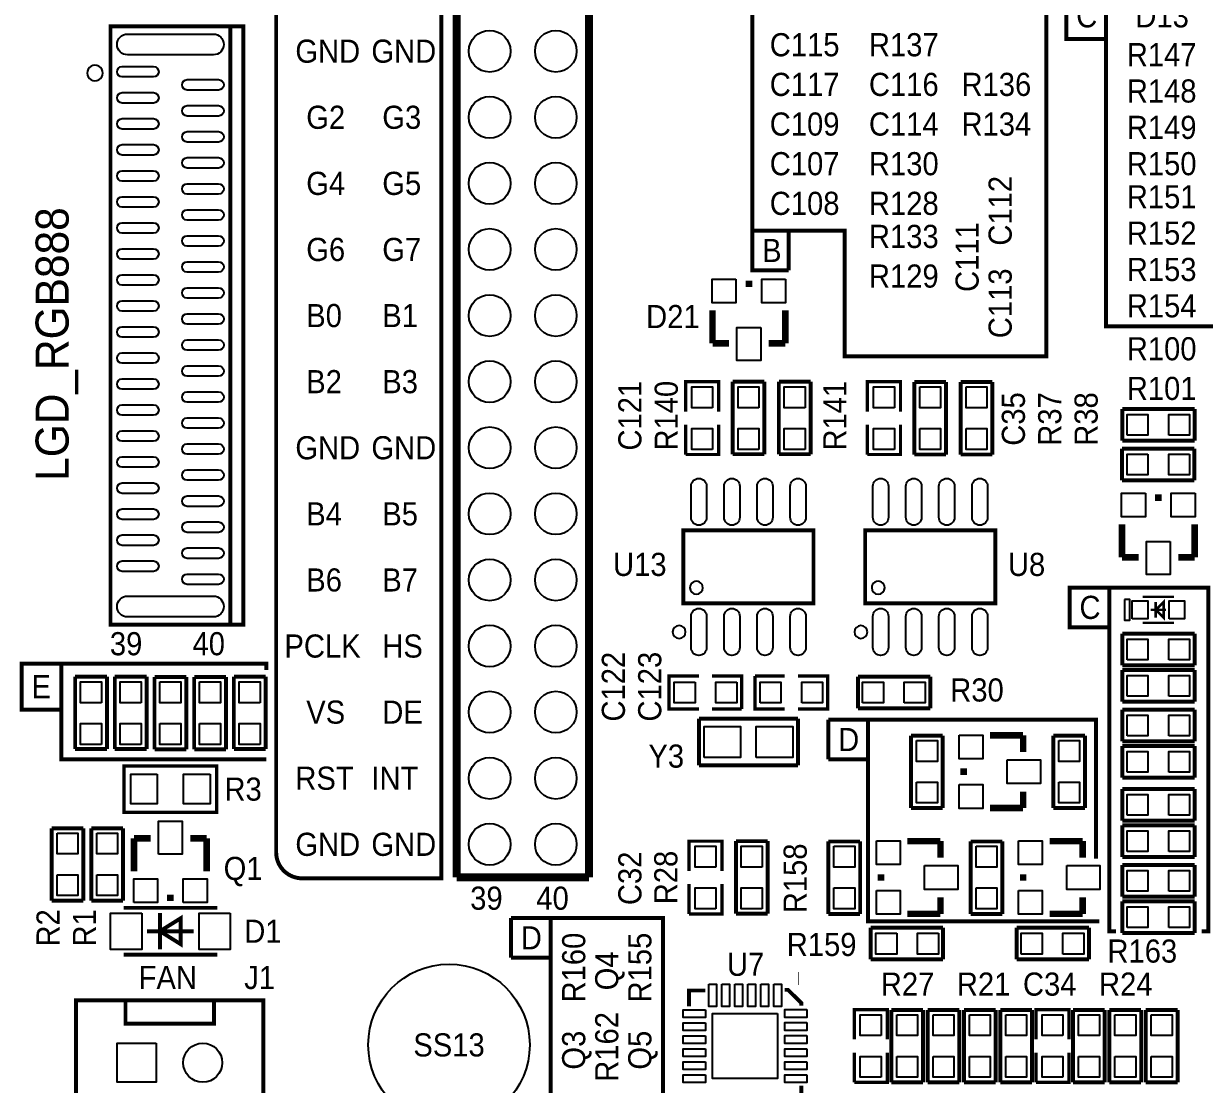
# Model space of a CAD drawing. Extents: x -6 to 181, y -5 to 126.
# Drawn here: x 111.33 to 156.69, y 17.74 to 58.5 of the extents above; entities that cross this region are included whole.
import ezdxf
from ezdxf.enums import TextEntityAlignment as Align

# ---------------------------------------------------------------- set-up
doc = ezdxf.new("R2010")
doc.units = 0
for name, color, linetype in [('BG_SILKSCREEN_TOP', 30, 'CONTINUOUS'), ('PG_SILKSCREEN_TOP', 254, 'CONTINUOUS'), ('PIN_TOP', 92, 'CONTINUOUS'), ('RD_SILKSCREEN_TOP', 52, 'CONTINUOUS')]:
    doc.layers.add(name, color=color, linetype=linetype)

msp = doc.modelspace()

# ---------------------------------------------------------------- linework, layer by layer
at = {"layer": 'BG_SILKSCREEN_TOP', "const_width": 0.1524}
msp.add_lwpolyline([(121.031, 75.492), (121.031, 26.653998, 0.414214), (122.030998, 25.654), (127.381, 25.654), (127.381, 76.491998), (122.030998, 76.491998, 0.414214), (121.031, 75.492)], format="xyb", dxfattribs=at)
for points in [[(140.716, 49.022), (140.716, 50.546), (142.875, 50.546), (142.875, 45.72), (150.622, 45.72), (150.622, 60.071), (139.319, 60.071), (139.319, 50.546)], [(152.908, 59.69), (152.908, 46.863), (157.099, 46.863), (157.099, 59.69), (151.384, 59.69), (151.384, 57.912), (152.908, 57.912)], [(140.716, 50.546), (139.319, 50.546), (139.319, 49.022), (140.716, 49.022)], [(153.035, 36.83), (151.511, 36.83), (151.511, 35.306), (153.035, 35.306)], [(153.289, 23.622), (153.035, 23.622), (153.035, 36.83), (156.845, 36.83), (156.845, 23.622), (156.591, 23.622)], [(112.776, 33.909), (111.252, 33.909), (111.252, 32.131), (112.776, 32.131)], [(120.65, 30.226), (112.776, 30.226), (112.776, 33.909), (120.65, 33.909), (120.65, 33.655)], [(143.764, 31.75), (142.24, 31.75)], [(142.24, 31.75), (142.24, 30.226)], [(152.654, 24.003), (143.764, 24.003), (143.764, 31.75), (152.527, 31.75), (152.527, 26.416)], [(142.24, 30.226), (143.764, 30.226)], [(130.048, 24.13), (130.048, 22.606)], [(131.572, 24.13), (130.048, 24.13)], [(131.953, 17.272), (135.89, 17.272), (135.89, 24.13), (131.572, 24.13), (131.572, 17.272), (131.953, 17.272)], [(130.048, 22.606), (131.572, 22.606)]]:
    msp.add_lwpolyline(points, dxfattribs=at)
at = {"layer": 'PG_SILKSCREEN_TOP'}
for points, const_width in [([(127.964997, 25.691998), (127.964997, 76.491998)], 0.3048), ([(133.044997, 76.491998), (133.044997, 25.691998)], 0.3048), ([(118.467911, 58.400036), (119.26791, 58.400036), (119.26791, 35.400031), (114.667919, 35.400031), (114.667919, 58.400036), (118.467911, 58.400036)], 0.150012), ([(119.26791, 58.400036), (119.767909, 58.400036), (119.767909, 35.400031), (119.26791, 35.400031)], 0.150012), ([(139.319, 48.5013), (139.065, 48.5013)], 0.254), ([(137.795, 46.2153), (137.795, 47.4853)], 0.254), ([(140.589, 46.2153), (140.589, 47.4853)], 0.254), ([(138.43, 46.2153), (137.795, 46.2153)], 0.254), ([(139.954, 46.2153), (140.589, 46.2153)], 0.254), ([(136.761322, 43.593309), (136.761322, 44.736309), (138.031322, 44.736309), (138.031322, 43.593309)], 0.127), ([(138.564722, 41.955009), (138.564722, 44.736309)], 0.1524), ([(138.564722, 44.736309), (139.783922, 44.736309)], 0.1524), ([(139.783922, 44.736309), (139.783922, 41.955009)], 0.1524), ([(140.342722, 41.955009), (140.342722, 44.736309)], 0.1524), ([(140.342722, 44.736309), (141.561922, 44.736309)], 0.1524), ([(141.561922, 44.736309), (141.561922, 41.955009)], 0.1524), ([(143.746322, 43.593309), (143.746322, 44.736309), (145.016322, 44.736309), (145.016322, 43.593309)], 0.127), ([(145.549722, 41.942309), (145.549722, 44.723609)], 0.1524), ([(145.549722, 44.723609), (146.768922, 44.723609)], 0.1524), ([(146.768922, 44.723609), (146.768922, 41.942309)], 0.1524), ([(147.327722, 41.942309), (147.327722, 44.723609)], 0.1524), ([(147.327722, 44.723609), (148.546922, 44.723609)], 0.1524), ([(148.546922, 44.723609), (148.546922, 41.942309)], 0.1524), ([(153.538022, 43.694909), (156.319322, 43.694909)], 0.1524), ([(153.538022, 42.475709), (153.538022, 43.694909)], 0.1524), ([(156.319322, 43.694909), (156.319322, 42.475709)], 0.1524), ([(138.031322, 43.085309), (138.031322, 41.942309), (136.761322, 41.942309)], 0.127), ([(136.761322, 41.942309), (136.761322, 43.085309)], 0.127), ([(145.016322, 43.085309), (145.016322, 41.942309), (143.746322, 41.942309)], 0.127), ([(143.746322, 41.942309), (143.746322, 43.085309)], 0.127), ([(153.525322, 40.951709), (153.525322, 42.170909)], 0.1524), ([(153.525322, 42.170909), (156.306622, 42.170909)], 0.1524), ([(156.319322, 42.475709), (153.538022, 42.475709)], 0.1524), ([(156.306622, 42.170909), (156.306622, 40.951709)], 0.1524), ([(139.783922, 41.955009), (138.564722, 41.955009)], 0.1524), ([(141.561922, 41.955009), (140.342722, 41.955009)], 0.1524), ([(146.768922, 41.942309), (145.549722, 41.942309)], 0.1524), ([(148.546922, 41.942309), (147.327722, 41.942309)], 0.1524), ([(156.306622, 40.951709), (153.525322, 40.951709)], 0.1524), ([(155.049322, 40.278609), (154.795322, 40.278609)], 0.254), ([(136.674327, 39.024306), (141.674317, 39.024306), (141.674317, 36.224312), (136.674327, 36.224312), (136.674327, 39.024306)], 0.150012), ([(143.659327, 39.024306), (148.659317, 39.024306), (148.659317, 36.224312), (143.659327, 36.224312), (143.659327, 39.024306)], 0.150012), ([(153.525322, 37.992609), (153.525322, 39.262609)], 0.254), ([(156.319322, 37.992609), (156.319322, 39.262609)], 0.254), ([(154.160322, 37.992609), (153.525322, 37.992609)], 0.254), ([(155.684322, 37.992609), (156.319322, 37.992609)], 0.254), ([(154.322323, 36.473308), (155.52232, 36.473308)], 0.1), ([(155.122321, 36.273308), (154.822322, 35.973309), (155.122321, 35.673309), (155.122321, 36.273308)], 0.1), ([(154.822322, 36.273308), (154.822322, 35.673309)], 0.1), ([(154.622322, 35.973309), (155.222321, 35.973309)], 0.1), ([(154.322323, 35.47331), (155.52232, 35.47331)], 0.1), ([(153.538022, 35.058909), (156.319322, 35.058909)], 0.1524), ([(153.538022, 33.839709), (153.538022, 35.058909)], 0.1524), ([(156.319322, 35.058909), (156.319322, 33.839709)], 0.1524), ([(156.319322, 33.839709), (153.538022, 33.839709)], 0.1524), ([(153.538022, 33.661909), (156.319322, 33.661909)], 0.1524), ([(153.538022, 32.442709), (153.538022, 33.661909)], 0.1524), ([(156.319322, 33.661909), (156.319322, 32.442709)], 0.1524), ([(113.3094, 30.6197), (113.3094, 33.401)], 0.1524), ([(113.3094, 33.401), (114.5286, 33.401)], 0.1524), ([(114.5286, 33.401), (114.5286, 30.6197)], 0.1524), ([(114.8334, 30.6197), (114.8334, 33.401)], 0.1524), ([(114.8334, 33.401), (116.0526, 33.401)], 0.1524), ([(116.0526, 33.401), (116.0526, 30.6197)], 0.1524), ([(116.3574, 30.607), (116.3574, 33.3883)], 0.1524), ([(116.3574, 33.3883), (117.5766, 33.3883)], 0.1524), ([(117.5766, 33.3883), (117.5766, 30.607)], 0.1524), ([(117.8814, 30.607), (117.8814, 33.3883)], 0.1524), ([(117.8814, 33.3883), (119.1006, 33.3883)], 0.1524), ([(119.1006, 33.3883), (119.1006, 30.607)], 0.1524), ([(119.4054, 30.6197), (119.4054, 33.401)], 0.1524), ([(119.4054, 33.401), (120.6246, 33.401)], 0.1524), ([(120.6246, 33.401), (120.6246, 30.6197)], 0.1524), ([(137.269322, 32.163309), (136.126322, 32.163309), (136.126322, 33.433309), (137.269322, 33.433309)], 0.127), ([(137.777322, 33.433309), (138.920322, 33.433309), (138.920322, 32.163309)], 0.127), ([(140.571322, 32.163309), (139.428322, 32.163309), (139.428322, 33.433309)], 0.127), ([(139.428322, 33.433309), (140.571322, 33.433309)], 0.127), ([(141.079322, 33.433309), (142.222322, 33.433309), (142.222322, 32.163309), (141.079322, 32.163309)], 0.127), ([(143.378022, 33.407909), (146.159322, 33.407909)], 0.1524), ([(143.378022, 32.188709), (143.378022, 33.407909)], 0.1524), ([(146.159322, 33.407909), (146.159322, 32.188709)], 0.1524), ([(138.920322, 32.163309), (137.777322, 32.163309)], 0.127), ([(146.159322, 32.188709), (143.378022, 32.188709)], 0.1524), ([(156.319322, 32.442709), (153.538022, 32.442709)], 0.1524), ([(153.538022, 32.137909), (156.319322, 32.137909)], 0.1524), ([(153.538022, 30.918709), (153.538022, 32.137909)], 0.1524), ([(156.319322, 32.137909), (156.319322, 30.918709)], 0.1524), ([(137.274402, 29.994149), (137.274402, 31.792469)], 0.14986), ([(137.274402, 31.792469), (141.074242, 31.792469)], 0.14986), ([(141.074242, 31.792469), (141.074242, 29.994149)], 0.14986), ([(145.422722, 28.353309), (145.422722, 31.134609)], 0.1524), ([(145.422722, 31.134609), (146.641922, 31.134609)], 0.1524), ([(146.641922, 31.134609), (146.641922, 28.353309)], 0.1524), ([(149.728022, 31.147309), (148.458022, 31.147309)], 0.254), ([(149.728022, 30.512309), (149.728022, 31.147309)], 0.254), ([(150.883722, 28.353309), (150.883722, 31.134609)], 0.1524), ([(150.883722, 31.134609), (152.102922, 31.134609)], 0.1524), ([(152.102922, 31.134609), (152.102922, 28.353309)], 0.1524), ([(156.319322, 30.918709), (153.538022, 30.918709)], 0.1524), ([(114.5286, 30.6197), (113.3094, 30.6197)], 0.1524), ([(116.0526, 30.6197), (114.8334, 30.6197)], 0.1524), ([(117.5766, 30.607), (116.3574, 30.607)], 0.1524), ([(119.1006, 30.607), (117.8814, 30.607)], 0.1524), ([(120.6246, 30.6197), (119.4054, 30.6197)], 0.1524), ([(153.538022, 30.740909), (156.319322, 30.740909)], 0.1524), ([(153.538022, 29.521709), (153.538022, 30.740909)], 0.1524), ([(156.319322, 30.740909), (156.319322, 29.521709)], 0.1524), ([(118.745, 28.194), (115.189, 28.194), (115.189, 29.972), (118.745, 29.972), (118.745, 28.194)], 0.127), ([(141.074242, 29.994149), (137.274402, 29.994149)], 0.14986), ([(147.442022, 29.877309), (147.442022, 29.623309)], 0.254), ([(156.319322, 29.521709), (153.538022, 29.521709)], 0.1524), ([(149.728022, 28.988309), (149.728022, 28.353309)], 0.254), ([(153.538022, 29.089909), (156.319322, 29.089909)], 0.1524), ([(153.538022, 27.870709), (153.538022, 29.089909)], 0.1524), ([(156.319322, 29.089909), (156.319322, 27.870709)], 0.1524), ([(146.641922, 28.353309), (145.422722, 28.353309)], 0.1524), ([(149.728022, 28.353309), (148.458022, 28.353309)], 0.254), ([(152.102922, 28.353309), (150.883722, 28.353309)], 0.1524), ([(156.319322, 27.870709), (153.538022, 27.870709)], 0.1524), ([(153.538022, 27.692909), (156.319322, 27.692909)], 0.1524), ([(153.538022, 26.473709), (153.538022, 27.692909)], 0.1524), ([(156.319322, 27.692909), (156.319322, 26.473709)], 0.1524), ([(112.402722, 24.797309), (112.402722, 27.578609)], 0.1524), ([(112.402722, 27.578609), (113.621922, 27.578609)], 0.1524), ([(113.621922, 27.578609), (113.621922, 24.797309)], 0.1524), ([(113.926722, 24.797309), (113.926722, 27.578609)], 0.1524), ([(113.926722, 27.578609), (115.145922, 27.578609)], 0.1524), ([(115.145922, 27.578609), (115.145922, 24.797309)], 0.1524), ([(116.205, 27.1907), (115.57, 27.1907)], 0.254), ([(115.57, 27.1907), (115.57, 25.9207)], 0.254), ([(117.729, 27.1907), (118.364, 27.1907)], 0.254), ([(118.364, 27.1907), (118.364, 25.9207)], 0.254), ([(136.888322, 25.940309), (136.888322, 27.083309), (138.158322, 27.083309), (138.158322, 25.940309)], 0.127), ([(138.691722, 24.302009), (138.691722, 27.083309)], 0.1524), ([(138.691722, 27.083309), (139.910922, 27.083309)], 0.1524), ([(139.910922, 27.083309), (139.910922, 24.302009)], 0.1524), ([(142.247722, 24.289309), (142.247722, 27.070609)], 0.1524), ([(142.247722, 27.070609), (143.466922, 27.070609)], 0.1524), ([(143.466922, 27.070609), (143.466922, 24.289309)], 0.1524), ([(146.553022, 27.083309), (145.283022, 27.083309)], 0.254), ([(146.553022, 26.448309), (146.553022, 27.083309)], 0.254), ([(147.708722, 24.289309), (147.708722, 27.070609)], 0.1524), ([(147.708722, 27.070609), (148.927922, 27.070609)], 0.1524), ([(148.927922, 27.070609), (148.927922, 24.289309)], 0.1524), ([(152.014022, 27.083309), (150.744022, 27.083309)], 0.254), ([(152.014022, 26.448309), (152.014022, 27.083309)], 0.254), ([(156.319322, 26.473709), (153.538022, 26.473709)], 0.1524), ([(144.267022, 25.813309), (144.267022, 25.559309)], 0.254), ([(149.728022, 25.813309), (149.728022, 25.559309)], 0.254), ([(153.538022, 26.168909), (156.319322, 26.168909)], 0.1524), ([(153.538022, 24.949709), (153.538022, 26.168909)], 0.1524), ([(156.319322, 26.168909), (156.319322, 24.949709)], 0.1524), ([(133.044997, 25.691998), (127.964997, 25.691998)], 0.3048), ([(138.158322, 25.432309), (138.158322, 24.289309), (136.888322, 24.289309)], 0.127), ([(136.888322, 24.289309), (136.888322, 25.432309)], 0.127), ([(116.84, 24.9047), (117.094, 24.9047)], 0.254), ([(146.553022, 24.924309), (146.553022, 24.289309)], 0.254), ([(152.014022, 24.924309), (152.014022, 24.289309)], 0.254), ([(156.319322, 24.949709), (153.538022, 24.949709)], 0.1524), ([(113.621922, 24.797309), (112.402722, 24.797309)], 0.1524), ([(115.145922, 24.797309), (113.926722, 24.797309)], 0.1524), ([(115.167004, 24.521998), (118.766996, 24.521998)], 0.150012), ([(153.538022, 24.771909), (156.319322, 24.771909)], 0.1524), ([(153.538022, 23.552709), (153.538022, 24.771909)], 0.1524), ([(156.319322, 24.771909), (156.319322, 23.552709)], 0.1524), ([(116.567102, 22.922001), (116.567102, 24.321999)], 0.150012), ([(116.567102, 23.622), (117.366898, 23.121899), (117.366898, 24.122101), (116.567102, 23.622)], 0.150012), ([(139.910922, 24.302009), (138.691722, 24.302009)], 0.1524), ([(143.466922, 24.289309), (142.247722, 24.289309)], 0.1524), ([(146.553022, 24.289309), (145.283022, 24.289309)], 0.254), ([(148.927922, 24.289309), (147.708722, 24.289309)], 0.1524), ([(152.014022, 24.289309), (150.744022, 24.289309)], 0.254), ([(117.866998, 23.622), (116.067002, 23.622)], 0.150012), ([(143.873322, 22.536709), (143.873322, 23.755909)], 0.1524), ([(143.873322, 23.755909), (146.654622, 23.755909)], 0.1524), ([(146.654622, 23.755909), (146.654622, 22.536709)], 0.1524), ([(149.474022, 23.755909), (152.255322, 23.755909)], 0.1524), ([(149.474022, 22.536709), (149.474022, 23.755909)], 0.1524), ([(152.255322, 23.755909), (152.255322, 22.536709)], 0.1524), ([(156.319322, 23.552709), (153.538022, 23.552709)], 0.1524), ([(118.766996, 22.722002), (115.167004, 22.722002)], 0.150012), ([(146.654622, 22.536709), (143.873322, 22.536709)], 0.1524), ([(152.255322, 22.536709), (149.474022, 22.536709)], 0.1524), ([(141.104722, 21.800109), (141.079322, 21.800109)], 0.500101), ([(136.888322, 20.733309), (136.888322, 21.342909), (137.523322, 21.342909)], 0.150089), ([(140.571322, 21.368309), (140.698322, 21.368309), (141.206322, 20.860309), (141.206322, 20.758709)], 0.150089), ([(113.342623, 20.968335), (113.342623, 15.068169), (120.542507, 15.068169), (120.542507, 20.968335), (113.342623, 20.968335)], 0.150114), ([(115.242543, 20.968335), (115.242543, 20.068413), (118.642587, 20.068413), (118.642587, 20.968335)], 0.150114), ([(143.238322, 19.463309), (143.238322, 20.606309), (144.508322, 20.606309), (144.508322, 19.463309)], 0.127), ([(144.660722, 17.812309), (144.660722, 20.593609)], 0.1524), ([(144.660722, 20.593609), (145.879922, 20.593609)], 0.1524), ([(145.879922, 20.593609), (145.879922, 17.812309)], 0.1524), ([(146.057722, 17.812309), (146.057722, 20.593609)], 0.1524), ([(146.057722, 20.593609), (147.276922, 20.593609)], 0.1524), ([(147.276922, 20.593609), (147.276922, 17.812309)], 0.1524), ([(147.454722, 17.812309), (147.454722, 20.593609)], 0.1524), ([(147.454722, 20.593609), (148.673922, 20.593609)], 0.1524), ([(148.673922, 20.593609), (148.673922, 17.812309)], 0.1524), ([(148.851722, 17.812309), (148.851722, 20.593609)], 0.1524), ([(148.851722, 20.593609), (150.070922, 20.593609)], 0.1524), ([(150.070922, 20.593609), (150.070922, 17.812309)], 0.1524), ([(150.223322, 19.463309), (150.223322, 20.606309), (151.493322, 20.606309), (151.493322, 19.463309)], 0.127), ([(151.645722, 17.812309), (151.645722, 20.593609)], 0.1524), ([(151.645722, 20.593609), (152.864922, 20.593609)], 0.1524), ([(152.864922, 20.593609), (152.864922, 17.812309)], 0.1524), ([(153.042722, 17.812309), (153.042722, 20.593609)], 0.1524), ([(153.042722, 20.593609), (154.261922, 20.593609)], 0.1524), ([(154.261922, 20.593609), (154.261922, 17.812309)], 0.1524), ([(154.439722, 17.812309), (154.439722, 20.593609)], 0.1524), ([(154.439722, 20.593609), (155.658922, 20.593609)], 0.1524), ([(155.658922, 20.593609), (155.658922, 17.812309)], 0.1524), ([(144.508322, 18.955309), (144.508322, 17.812309), (143.238322, 17.812309)], 0.127), ([(143.238322, 17.812309), (143.238322, 18.955309)], 0.127), ([(151.493322, 18.955309), (151.493322, 17.812309), (150.223322, 17.812309)], 0.127), ([(150.223322, 17.812309), (150.223322, 18.955309)], 0.127), ([(141.206322, 17.685309), (141.206322, 17.050309), (140.571322, 17.050309)], 0.150089), ([(145.879922, 17.812309), (144.660722, 17.812309)], 0.1524), ([(147.276922, 17.812309), (146.057722, 17.812309)], 0.1524), ([(148.673922, 17.812309), (147.454722, 17.812309)], 0.1524), ([(150.070922, 17.812309), (148.851722, 17.812309)], 0.1524), ([(152.864922, 17.812309), (151.645722, 17.812309)], 0.1524), ([(154.261922, 17.812309), (153.042722, 17.812309)], 0.1524), ([(155.658922, 17.812309), (154.439722, 17.812309)], 0.1524)]:
    msp.add_lwpolyline(points, dxfattribs=dict(at, const_width=const_width))
for points in [[(119.767909, 58.400036), (119.26791, 58.400036), (119.26791, 35.400031), (119.767909, 35.400031)], [(153.622324, 36.373308), (153.622324, 35.57331), (153.822324, 35.57331), (153.822324, 36.373308)]]:
    msp.add_lwpolyline(points, close=True, dxfattribs=at)
for points in [[(114.36792, 56.600039, 1), (113.767909, 56.600027, 1)], [(137.424312, 36.82431, 1), (136.924331, 36.824307, 1)], [(144.409312, 36.82431, 1), (143.909331, 36.824307, 1)], [(136.762312, 35.121317, 1), (136.262331, 35.121301, 1)], [(143.747312, 35.121317, 1), (143.247331, 35.121301, 1)]]:
    msp.add_lwpolyline(points, format="xyb", close=True, dxfattribs=at)
at = {"layer": 'PIN_TOP'}
for points in [[(118.617911, 57.300038), (115.317918, 57.300038, -1), (115.317918, 58.100036), (118.617911, 58.100036, -1)], [(116.317903, 56.450027), (115.117905, 56.450027, -1), (115.117905, 56.850026), (116.317903, 56.850026, -1)], [(118.817923, 55.950028), (117.617926, 55.950028, -1), (117.617926, 56.350027), (118.817923, 56.350027, -1)], [(116.317903, 55.450029), (115.117905, 55.450029, -1), (115.117905, 55.850028), (116.317903, 55.850028, -1)], [(118.817923, 54.95003), (117.617926, 54.95003, -1), (117.617926, 55.350029), (118.817923, 55.350029, -1)], [(116.317903, 54.450031), (115.117905, 54.450031, -1), (115.117905, 54.85003), (116.317903, 54.85003, -1)], [(118.817923, 53.950032), (117.617926, 53.950032, -1), (117.617926, 54.350031), (118.817923, 54.350031, -1)], [(116.317903, 53.450033), (115.117905, 53.450033, -1), (115.117905, 53.850032), (116.317903, 53.850032, -1)], [(118.817923, 52.950034), (117.617926, 52.950034, -1), (117.617926, 53.350033), (118.817923, 53.350033, -1)], [(116.317903, 52.450035), (115.117905, 52.450035, -1), (115.117905, 52.850034), (116.317903, 52.850034, -1)], [(118.817923, 51.950036), (117.617926, 51.950036, -1), (117.617926, 52.350035), (118.817923, 52.350035, -1)], [(116.317903, 51.450037), (115.117905, 51.450037, -1), (115.117905, 51.850036), (116.317903, 51.850036, -1)], [(118.817923, 50.950038), (117.617926, 50.950038, -1), (117.617926, 51.350037), (118.817923, 51.350037, -1)], [(116.317903, 50.450039), (115.117905, 50.450039, -1), (115.117905, 50.850038), (116.317903, 50.850038, -1)], [(118.817923, 49.95004), (117.617926, 49.95004, -1), (117.617926, 50.350039), (118.817923, 50.350039, -1)], [(116.317903, 49.450041), (115.117905, 49.450041, -1), (115.117905, 49.85004), (116.317903, 49.85004, -1)], [(118.817923, 48.950042), (117.617926, 48.950042, -1), (117.617926, 49.350041), (118.817923, 49.350041, -1)], [(116.317903, 48.450043), (115.117905, 48.450043, -1), (115.117905, 48.850042), (116.317903, 48.850042, -1)], [(118.817923, 47.950044), (117.617926, 47.950044, -1), (117.617926, 48.350043), (118.817923, 48.350043, -1)], [(116.317903, 47.450045), (115.117905, 47.450045, -1), (115.117905, 47.850044), (116.317903, 47.850044, -1)], [(118.817923, 46.950046), (117.617926, 46.950046, -1), (117.617926, 47.350045), (118.817923, 47.350045, -1)], [(116.317903, 46.450021), (115.117905, 46.450021, -1), (115.117905, 46.850021), (116.317903, 46.850021, -1)], [(118.817923, 45.950022), (117.617926, 45.950022, -1), (117.617926, 46.350022), (118.817923, 46.350022, -1)], [(116.317903, 45.450023), (115.117905, 45.450023, -1), (115.117905, 45.850023), (116.317903, 45.850023, -1)], [(118.817923, 44.950024), (117.617926, 44.950024, -1), (117.617926, 45.350024), (118.817923, 45.350024, -1)], [(116.317903, 44.450025), (115.117905, 44.450025, -1), (115.117905, 44.850025), (116.317903, 44.850025, -1)], [(118.817923, 43.950026), (117.617926, 43.950026, -1), (117.617926, 44.350026), (118.817923, 44.350026, -1)], [(116.317903, 43.450027), (115.117905, 43.450027, -1), (115.117905, 43.850027), (116.317903, 43.850027, -1)], [(118.817923, 42.950028), (117.617926, 42.950028, -1), (117.617926, 43.350028), (118.817923, 43.350028, -1)], [(116.317903, 42.450029), (115.117905, 42.450029, -1), (115.117905, 42.850029), (116.317903, 42.850029, -1)], [(118.817923, 41.95003), (117.617926, 41.95003, -1), (117.617926, 42.35003), (118.817923, 42.35003, -1)], [(116.317903, 41.450031), (115.117905, 41.450031, -1), (115.117905, 41.850031), (116.317903, 41.850031, -1)], [(118.817923, 40.950032), (117.617926, 40.950032, -1), (117.617926, 41.350032), (118.817923, 41.350032, -1)], [(116.317903, 40.450033), (115.117905, 40.450033, -1), (115.117905, 40.850033), (116.317903, 40.850033, -1)], [(137.569321, 40.724303), (137.569321, 39.524305, -1), (136.969322, 39.524305), (136.969322, 40.724303, -1)], [(138.839321, 40.724303), (138.839321, 39.524305, -1), (138.239322, 39.524305), (138.239322, 40.724303, -1)], [(140.109321, 40.724303), (140.109321, 39.524305, -1), (139.509322, 39.524305), (139.509322, 40.724303, -1)], [(141.379321, 40.724303), (141.379321, 39.524305, -1), (140.779322, 39.524305), (140.779322, 40.724303, -1)], [(144.554321, 40.724303), (144.554321, 39.524305, -1), (143.954322, 39.524305), (143.954322, 40.724303, -1)], [(145.824321, 40.724303), (145.824321, 39.524305, -1), (145.224322, 39.524305), (145.224322, 40.724303, -1)], [(147.094321, 40.724303), (147.094321, 39.524305, -1), (146.494322, 39.524305), (146.494322, 40.724303, -1)], [(148.364321, 40.724303), (148.364321, 39.524305, -1), (147.764322, 39.524305), (147.764322, 40.724303, -1)], [(118.817923, 39.950034), (117.617926, 39.950034, -1), (117.617926, 40.350034), (118.817923, 40.350034, -1)], [(116.317903, 39.450035), (115.117905, 39.450035, -1), (115.117905, 39.850035), (116.317903, 39.850035, -1)], [(118.817923, 38.950036), (117.617926, 38.950036, -1), (117.617926, 39.350036), (118.817923, 39.350036, -1)], [(116.317903, 38.450037), (115.117905, 38.450037, -1), (115.117905, 38.850037), (116.317903, 38.850037, -1)], [(118.817923, 37.950038), (117.617926, 37.950038, -1), (117.617926, 38.350038), (118.817923, 38.350038, -1)], [(116.317903, 37.450039), (115.117905, 37.450039, -1), (115.117905, 37.850039), (116.317903, 37.850039, -1)], [(118.817923, 36.95004), (117.617926, 36.95004, -1), (117.617926, 37.35004), (118.817923, 37.35004, -1)], [(118.617911, 35.70003), (115.317918, 35.70003, -1), (115.317918, 36.500029), (118.617911, 36.500029, -1)], [(137.569321, 35.724313), (137.569321, 34.524315, -1), (136.969322, 34.524315), (136.969322, 35.724313, -1)], [(138.839321, 35.724313), (138.839321, 34.524315, -1), (138.239322, 34.524315), (138.239322, 35.724313, -1)], [(140.109321, 35.724313), (140.109321, 34.524315, -1), (139.509322, 34.524315), (139.509322, 35.724313, -1)], [(141.379321, 35.724313), (141.379321, 34.524315, -1), (140.779322, 34.524315), (140.779322, 35.724313, -1)], [(144.554321, 35.724313), (144.554321, 34.524315, -1), (143.954322, 34.524315), (143.954322, 35.724313, -1)], [(145.824321, 35.724313), (145.824321, 34.524315, -1), (145.224322, 34.524315), (145.224322, 35.724313, -1)], [(147.094321, 35.724313), (147.094321, 34.524315, -1), (146.494322, 34.524315), (146.494322, 35.724313, -1)], [(148.364321, 35.724313), (148.364321, 34.524315, -1), (147.764322, 34.524315), (147.764322, 35.724313, -1)]]:
    msp.add_lwpolyline(points, format="xyb", close=True, dxfattribs=at)
for points in [[(138.6967, 48.6791), (138.6967, 47.7647), (137.7823, 47.7647), (137.7823, 48.6791)], [(140.6017, 48.6791), (140.6017, 47.7647), (139.6873, 47.7647), (139.6873, 48.6791)], [(139.6492, 46.8249), (139.6492, 45.5549), (138.7348, 45.5549), (138.7348, 46.8249)], [(137.796372, 43.739359), (136.996272, 43.739359), (136.996272, 44.539459), (137.796372, 44.539459)], [(139.574372, 43.739359), (138.774272, 43.739359), (138.774272, 44.539459), (139.574372, 44.539459)], [(141.352372, 43.739359), (140.552272, 43.739359), (140.552272, 44.539459), (141.352372, 44.539459)], [(144.781372, 43.739359), (143.981272, 43.739359), (143.981272, 44.539459), (144.781372, 44.539459)], [(145.759272, 44.539459), (146.559372, 44.539459), (146.559372, 43.739359), (145.759272, 43.739359)], [(147.537272, 44.539459), (148.337372, 44.539459), (148.337372, 43.739359), (147.537272, 43.739359)], [(153.722172, 42.685259), (153.722172, 43.485359), (154.522272, 43.485359), (154.522272, 42.685259)], [(155.322372, 42.685259), (155.322372, 43.485359), (156.122472, 43.485359), (156.122472, 42.685259)], [(137.796372, 42.139159), (136.996272, 42.139159), (136.996272, 42.939259), (137.796372, 42.939259)], [(139.574372, 42.139159), (138.774272, 42.139159), (138.774272, 42.939259), (139.574372, 42.939259)], [(141.352372, 42.139159), (140.552272, 42.139159), (140.552272, 42.939259), (141.352372, 42.939259)], [(144.781372, 42.139159), (143.981272, 42.139159), (143.981272, 42.939259), (144.781372, 42.939259)], [(145.759272, 42.939259), (146.559372, 42.939259), (146.559372, 42.139159), (145.759272, 42.139159)], [(147.537272, 42.939259), (148.337372, 42.939259), (148.337372, 42.139159), (147.537272, 42.139159)], [(154.522272, 41.961359), (154.522272, 41.161259), (153.722172, 41.161259), (153.722172, 41.961359)], [(156.122472, 41.961359), (156.122472, 41.161259), (155.322372, 41.161259), (155.322372, 41.961359)], [(154.427022, 40.456409), (154.427022, 39.542009), (153.512622, 39.542009), (153.512622, 40.456409)], [(156.332022, 40.456409), (156.332022, 39.542009), (155.417622, 39.542009), (155.417622, 40.456409)], [(155.379522, 38.602209), (155.379522, 37.332209), (154.465122, 37.332209), (154.465122, 38.602209)], [(153.912316, 35.623297), (153.912316, 36.323295), (154.512315, 36.323295), (154.512315, 35.623297)], [(155.332328, 35.623297), (155.332328, 36.323295), (155.932327, 36.323295), (155.932327, 35.623297)], [(153.722172, 34.049259), (153.722172, 34.849359), (154.522272, 34.849359), (154.522272, 34.049259)], [(155.322372, 34.049259), (155.322372, 34.849359), (156.122472, 34.849359), (156.122472, 34.049259)], [(114.31905, 32.40405), (113.51895, 32.40405), (113.51895, 33.20415), (114.31905, 33.20415)], [(115.84305, 32.40405), (115.04295, 32.40405), (115.04295, 33.20415), (115.84305, 33.20415)], [(116.56695, 33.20415), (117.36705, 33.20415), (117.36705, 32.40405), (116.56695, 32.40405)], [(118.09095, 33.20415), (118.89105, 33.20415), (118.89105, 32.40405), (118.09095, 32.40405)], [(120.41505, 32.40405), (119.61495, 32.40405), (119.61495, 33.20415), (120.41505, 33.20415)], [(137.123272, 33.198359), (137.123272, 32.398259), (136.323172, 32.398259), (136.323172, 33.198359)], [(138.723472, 33.198359), (138.723472, 32.398259), (137.923372, 32.398259), (137.923372, 33.198359)], [(139.625172, 32.398259), (139.625172, 33.198359), (140.425272, 33.198359), (140.425272, 32.398259)], [(141.225372, 32.398259), (141.225372, 33.198359), (142.025472, 33.198359), (142.025472, 32.398259)], [(143.562172, 32.398259), (143.562172, 33.198359), (144.362272, 33.198359), (144.362272, 32.398259)], [(145.162372, 32.398259), (145.162372, 33.198359), (145.962472, 33.198359), (145.962472, 32.398259)], [(153.722172, 32.652259), (153.722172, 33.452359), (154.522272, 33.452359), (154.522272, 32.652259)], [(155.322372, 32.652259), (155.322372, 33.452359), (156.122472, 33.452359), (156.122472, 32.652259)], [(153.722172, 31.128259), (153.722172, 31.928359), (154.522272, 31.928359), (154.522272, 31.128259)], [(155.322372, 31.128259), (155.322372, 31.928359), (156.122472, 31.928359), (156.122472, 31.128259)], [(114.31905, 30.80385), (113.51895, 30.80385), (113.51895, 31.60395), (114.31905, 31.60395)], [(115.84305, 30.80385), (115.04295, 30.80385), (115.04295, 31.60395), (115.84305, 31.60395)], [(116.56695, 31.60395), (117.36705, 31.60395), (117.36705, 30.80385), (116.56695, 30.80385)], [(118.09095, 31.60395), (118.89105, 31.60395), (118.89105, 30.80385), (118.09095, 30.80385)], [(120.41505, 30.80385), (119.61495, 30.80385), (119.61495, 31.60395), (120.41505, 31.60395)], [(137.473538, 30.293361), (137.473538, 31.493257), (138.873586, 31.493257), (138.873586, 30.293361)], [(139.475058, 30.293361), (139.475058, 31.493257), (140.875106, 31.493257), (140.875106, 30.293361)], [(145.632272, 30.950459), (146.432372, 30.950459), (146.432372, 30.150359), (145.632272, 30.150359)], [(147.264222, 31.160009), (148.178622, 31.160009), (148.178622, 30.245609), (147.264222, 30.245609)], [(151.093272, 30.950459), (151.893372, 30.950459), (151.893372, 30.150359), (151.093272, 30.150359)], [(153.722172, 29.731259), (153.722172, 30.531359), (154.522272, 30.531359), (154.522272, 29.731259)], [(155.322372, 29.731259), (155.322372, 30.531359), (156.122472, 30.531359), (156.122472, 29.731259)], [(149.118422, 30.207509), (150.388422, 30.207509), (150.388422, 29.293109), (149.118422, 29.293109)], [(116.459, 29.6545), (116.459, 28.5115), (115.443, 28.5115), (115.443, 29.6545)], [(118.491, 29.6545), (118.491, 28.5115), (117.475, 28.5115), (117.475, 29.6545)], [(145.632272, 29.350259), (146.432372, 29.350259), (146.432372, 28.550159), (145.632272, 28.550159)], [(147.264222, 29.255009), (148.178622, 29.255009), (148.178622, 28.340609), (147.264222, 28.340609)], [(151.093272, 29.350259), (151.893372, 29.350259), (151.893372, 28.550159), (151.093272, 28.550159)], [(153.722172, 28.080259), (153.722172, 28.880359), (154.522272, 28.880359), (154.522272, 28.080259)], [(155.322372, 28.080259), (155.322372, 28.880359), (156.122472, 28.880359), (156.122472, 28.080259)], [(116.5098, 26.5811), (116.5098, 27.8511), (117.4242, 27.8511), (117.4242, 26.5811)], [(112.612272, 27.394459), (113.412372, 27.394459), (113.412372, 26.594359), (112.612272, 26.594359)], [(114.136272, 27.394459), (114.936372, 27.394459), (114.936372, 26.594359), (114.136272, 26.594359)], [(153.722172, 26.683259), (153.722172, 27.483359), (154.522272, 27.483359), (154.522272, 26.683259)], [(155.322372, 26.683259), (155.322372, 27.483359), (156.122472, 27.483359), (156.122472, 26.683259)], [(137.923372, 26.086359), (137.123272, 26.086359), (137.123272, 26.886459), (137.923372, 26.886459)], [(139.701372, 26.086359), (138.901272, 26.086359), (138.901272, 26.886459), (139.701372, 26.886459)], [(142.457272, 26.886459), (143.257372, 26.886459), (143.257372, 26.086359), (142.457272, 26.086359)], [(144.089222, 27.096009), (145.003622, 27.096009), (145.003622, 26.181609), (144.089222, 26.181609)], [(147.918272, 26.886459), (148.718372, 26.886459), (148.718372, 26.086359), (147.918272, 26.086359)], [(149.550222, 27.096009), (150.464622, 27.096009), (150.464622, 26.181609), (149.550222, 26.181609)], [(145.943422, 26.143509), (147.213422, 26.143509), (147.213422, 25.229109), (145.943422, 25.229109)], [(151.404422, 26.143509), (152.674422, 26.143509), (152.674422, 25.229109), (151.404422, 25.229109)], [(153.722172, 25.159259), (153.722172, 25.959359), (154.522272, 25.959359), (154.522272, 25.159259)], [(155.322372, 25.159259), (155.322372, 25.959359), (156.122472, 25.959359), (156.122472, 25.159259)], [(112.612272, 25.794259), (113.412372, 25.794259), (113.412372, 24.994159), (112.612272, 24.994159)], [(114.136272, 25.794259), (114.936372, 25.794259), (114.936372, 24.994159), (114.136272, 24.994159)], [(115.5573, 24.7269), (115.5573, 25.6413), (116.4717, 25.6413), (116.4717, 24.7269)], [(117.4623, 24.7269), (117.4623, 25.6413), (118.3767, 25.6413), (118.3767, 24.7269)], [(137.923372, 24.486159), (137.123272, 24.486159), (137.123272, 25.286259), (137.923372, 25.286259)], [(139.701372, 24.486159), (138.901272, 24.486159), (138.901272, 25.286259), (139.701372, 25.286259)], [(142.457272, 25.286259), (143.257372, 25.286259), (143.257372, 24.486159), (142.457272, 24.486159)], [(144.089222, 25.191009), (145.003622, 25.191009), (145.003622, 24.276609), (144.089222, 24.276609)], [(147.918272, 25.286259), (148.718372, 25.286259), (148.718372, 24.486159), (147.918272, 24.486159)], [(149.550222, 25.191009), (150.464622, 25.191009), (150.464622, 24.276609), (149.550222, 24.276609)], [(153.722172, 23.762259), (153.722172, 24.562359), (154.522272, 24.562359), (154.522272, 23.762259)], [(155.322372, 23.762259), (155.322372, 24.562359), (156.122472, 24.562359), (156.122472, 23.762259)], [(115.866951, 24.322024), (115.866951, 22.921976), (114.667055, 22.921976), (114.667055, 24.322024)], [(119.266945, 24.322024), (119.266945, 22.921976), (118.067049, 22.921976), (118.067049, 24.322024)], [(144.870272, 23.546359), (144.870272, 22.746259), (144.070172, 22.746259), (144.070172, 23.546359)], [(146.470472, 23.546359), (146.470472, 22.746259), (145.670372, 22.746259), (145.670372, 23.546359)], [(149.658172, 22.746259), (149.658172, 23.546359), (150.458272, 23.546359), (150.458272, 22.746259)], [(151.258372, 22.746259), (151.258372, 23.546359), (152.058472, 23.546359), (152.058472, 22.746259)], [(137.647413, 21.583155), (137.947413, 21.583155), (137.947413, 20.733245), (137.647413, 20.733245)], [(138.147235, 21.583155), (138.447234, 21.583155), (138.447234, 20.733245), (138.147235, 20.733245)], [(138.647411, 21.583155), (138.947411, 21.583155), (138.947411, 20.733245), (138.647411, 20.733245)], [(139.147233, 21.583155), (139.447232, 21.583155), (139.447232, 20.733245), (139.147233, 20.733245)], [(139.647409, 21.583155), (139.947409, 21.583155), (139.947409, 20.733245), (139.647409, 20.733245)], [(140.147231, 21.583155), (140.44723, 21.583155), (140.44723, 20.733245), (140.147231, 20.733245)], [(137.521277, 20.607211), (137.521277, 20.307211), (136.671368, 20.307211), (136.671368, 20.607211)], [(140.29737, 20.459357), (140.29737, 17.95926), (137.797273, 17.95926), (137.797273, 20.459357)], [(141.423276, 20.608201), (141.423276, 20.308202), (140.573366, 20.308202), (140.573366, 20.608201)], [(137.521277, 20.107313), (137.521277, 19.807314), (136.671368, 19.807314), (136.671368, 20.107313)], [(141.423276, 20.108304), (141.423276, 19.808304), (140.573366, 19.808304), (140.573366, 20.108304)], [(144.273372, 19.609359), (143.473272, 19.609359), (143.473272, 20.409459), (144.273372, 20.409459)], [(144.870272, 20.409459), (145.670372, 20.409459), (145.670372, 19.609359), (144.870272, 19.609359)], [(146.267272, 20.409459), (147.067372, 20.409459), (147.067372, 19.609359), (146.267272, 19.609359)], [(147.664272, 20.409459), (148.464372, 20.409459), (148.464372, 19.609359), (147.664272, 19.609359)], [(149.061272, 20.409459), (149.861372, 20.409459), (149.861372, 19.609359), (149.061272, 19.609359)], [(151.258372, 19.609359), (150.458272, 19.609359), (150.458272, 20.409459), (151.258372, 20.409459)], [(151.855272, 20.409459), (152.655372, 20.409459), (152.655372, 19.609359), (151.855272, 19.609359)], [(153.252272, 20.409459), (154.052372, 20.409459), (154.052372, 19.609359), (153.252272, 19.609359)], [(154.649272, 20.409459), (155.449372, 20.409459), (155.449372, 19.609359), (154.649272, 19.609359)], [(137.521277, 19.607212), (137.521277, 19.307213), (136.671368, 19.307213), (136.671368, 19.607212)], [(141.423276, 19.608203), (141.423276, 19.308204), (140.573366, 19.308204), (140.573366, 19.608203)], [(116.422627, 19.318351), (116.422627, 17.818227), (114.922503, 17.818227), (114.922503, 19.318351)], [(137.521277, 19.107315), (137.521277, 18.807316), (136.671368, 18.807316), (136.671368, 19.107315)], [(141.423276, 19.108306), (141.423276, 18.808306), (140.573366, 18.808306), (140.573366, 19.108306)], [(137.521277, 18.607214), (137.521277, 18.307215), (136.671368, 18.307215), (136.671368, 18.607214)], [(141.423276, 18.608205), (141.423276, 18.308206), (140.573366, 18.308206), (140.573366, 18.608205)], [(144.273372, 18.009159), (143.473272, 18.009159), (143.473272, 18.809259), (144.273372, 18.809259)], [(144.870272, 18.809259), (145.670372, 18.809259), (145.670372, 18.009159), (144.870272, 18.009159)], [(146.267272, 18.809259), (147.067372, 18.809259), (147.067372, 18.009159), (146.267272, 18.009159)], [(147.664272, 18.809259), (148.464372, 18.809259), (148.464372, 18.009159), (147.664272, 18.009159)], [(149.061272, 18.809259), (149.861372, 18.809259), (149.861372, 18.009159), (149.061272, 18.009159)], [(151.258372, 18.009159), (150.458272, 18.009159), (150.458272, 18.809259), (151.258372, 18.809259)], [(151.855272, 18.809259), (152.655372, 18.809259), (152.655372, 18.009159), (151.855272, 18.009159)], [(153.252272, 18.809259), (154.052372, 18.809259), (154.052372, 18.009159), (153.252272, 18.009159)], [(154.649272, 18.809259), (155.449372, 18.809259), (155.449372, 18.009159), (154.649272, 18.009159)], [(137.521277, 18.107317), (137.521277, 17.807318), (136.671368, 17.807318), (136.671368, 18.107317)], [(141.423276, 18.108308), (141.423276, 17.808308), (140.573366, 17.808308), (140.573366, 18.108308)]]:
    msp.add_lwpolyline(points, close=True, dxfattribs=at)
for centre, radius in [((129.234997, 57.441998), 0.799998), ((131.774997, 57.441998), 0.799998), ((129.234997, 54.901998), 0.799998), ((131.774997, 54.901998), 0.799998), ((129.234997, 52.361998), 0.799998), ((131.774997, 52.361998), 0.799998), ((129.234997, 49.821998), 0.799998), ((131.774997, 49.821998), 0.799998), ((129.234997, 47.281998), 0.799998), ((131.774997, 47.281998), 0.799998), ((129.234997, 44.741998), 0.799998), ((131.774997, 44.741998), 0.799998), ((129.234997, 42.201998), 0.799998), ((131.774997, 42.201998), 0.799998), ((129.234997, 39.661998), 0.799998), ((131.774997, 39.661998), 0.799998), ((129.234997, 37.121998), 0.799998), ((131.774997, 37.121998), 0.799998), ((129.234997, 34.581998), 0.799998), ((131.774997, 34.581998), 0.799998), ((129.234997, 32.041998), 0.799998), ((131.774997, 32.041998), 0.799998), ((129.234997, 29.501998), 0.799998), ((131.774997, 29.501998), 0.799998), ((129.234997, 26.961998), 0.799998), ((131.774997, 26.961998), 0.799998), ((127.67183, 19.253124), 3.099994), ((118.212565, 18.568289), 0.750062)]:
    msp.add_circle(centre, radius, dxfattribs=at)

# ---------------------------------------------------------------- texts
at = {"layer": 'BG_SILKSCREEN_TOP', "width": 0.942857}
for s, p in [('C', (151.765, 58.3565)), ('GND', (121.767803, 56.997498)), ('GND', (124.688803, 56.997498)), ('G2', (122.186903, 54.457498)), ('G3', (125.107903, 54.457498)), ('G4', (122.186903, 51.917498)), ('G5', (125.107903, 51.917498)), ('G6', (122.186903, 49.377498)), ('G7', (125.107903, 49.377498)), ('B', (139.7, 49.3395)), ('B0', (122.186903, 46.837498)), ('B1', (125.107903, 46.837498)), ('B2', (122.186903, 44.297498)), ('B3', (125.107903, 44.297498)), ('GND', (121.767803, 41.757498)), ('GND', (124.688803, 41.757498)), ('B4', (122.186903, 39.217498)), ('B5', (125.107903, 39.217498)), ('B6', (122.186903, 36.677498)), ('B7', (125.107903, 36.677498)), ('C', (151.892, 35.6235)), ('PCLK', (121.348703, 34.137498)), ('HS', (125.107903, 34.137498)), ('E', (111.633, 32.5755)), ('VS', (122.186903, 31.597498)), ('DE', (125.107903, 31.597498)), ('D', (142.621, 30.5435)), ('RST', (121.767803, 29.057498)), ('INT', (124.688803, 29.057498)), ('GND', (121.767803, 26.517498)), ('GND', (124.688803, 26.517498)), ('D', (130.429, 22.9235)), ('FAN', (115.7478, 21.3995))]:
    msp.add_text(s, height=0.889, dxfattribs=at).set_placement(p)
at = {"layer": 'BG_SILKSCREEN_TOP', "width": 0.96}
msp.add_text('LGD_RGB888', height=1.27, rotation=90, dxfattribs=at).set_placement((113.059261, 40.931033))
at = {"layer": 'PG_SILKSCREEN_TOP', "width": 0.942857}
for s, p in [('39', (114.6429, 34.2265)), ('40', (117.8179, 34.2265)), ('39', (128.4859, 24.4475)), ('40', (131.0259, 24.4475))]:
    msp.add_text(s, height=0.889, dxfattribs=at).set_placement(p)
at = {"layer": 'RD_SILKSCREEN_TOP', "width": 0.942857}
for s, p in [('D13', (155.067, 58.3565)), ('C115', (141.333322, 57.245809)), ('R137', (145.143322, 57.245809)), ('R147', (155.049322, 56.864809)), ('C117', (141.333322, 55.721809)), ('C116', (145.143322, 55.721809)), ('R136', (148.699322, 55.721809)), ('R148', (155.049322, 55.467809)), ('C109', (141.333322, 54.197809)), ('C114', (145.143322, 54.197809)), ('R134', (148.699322, 54.197809)), ('R149', (155.049322, 54.070809)), ('C107', (141.333322, 52.673809)), ('R130', (145.143322, 52.673809)), ('R150', (155.049322, 52.673809)), ('R151', (155.049322, 51.403809)), ('C108', (141.333322, 51.149809)), ('R128', (145.143322, 51.149809)), ('R152', (155.049322, 50.006809)), ('R133', (145.143322, 49.879809)), ('R153', (155.049322, 48.609809)), ('R129', (145.143322, 48.355809)), ('R154', (155.049322, 47.212809)), ('D21', (136.271, 46.7995)), ('R100', (155.049322, 45.561809)), ('R101', (155.049322, 44.037809)), ('U13', (135.001, 37.2745)), ('U8', (149.86, 37.2745)), ('R30', (147.955, 32.4485)), ('Y3', (136.017, 29.9085)), ('R3', (119.761, 28.6385)), ('Q1', (119.761, 25.5905)), ('D1', (120.523, 23.1775)), ('R159', (141.986, 22.6695)), ('R163', (154.305, 22.4155)), ('U7', (139.065, 21.9075)), ('J1', (120.396, 21.3995)), ('R27', (145.288, 21.1455)), ('R21', (148.209, 21.1455)), ('C34', (150.749, 21.1455)), ('R24', (153.67, 21.1455)), ('SS13', (127.67183, 18.808624))]:
    msp.add_text(s, height=0.889, dxfattribs=at).set_placement(p, align=Align.CENTER)
for s, p in [('C112', (149.2885, 51.308)), ('C111', (148.0185, 49.53)), ('C113', (149.2885, 47.752)), ('C121', (135.0645, 43.434)), ('R140', (136.4615, 43.434)), ('R141', (142.9385, 43.434)), ('C35', (149.7965, 43.307)), ('R37', (151.1935, 43.307)), ('R38', (152.5905, 43.307)), ('C122', (134.4295, 33.02)), ('C123', (135.8265, 33.02)), ('R158', (141.4145, 25.654)), ('C32', (135.0645, 25.654)), ('R28', (136.443822, 25.685953)), ('R2', (112.7125, 23.749)), ('R1', (114.1095, 23.749)), ('R160', (132.9055, 22.225)), ('R155', (135.4455, 22.225)), ('Q4', (134.1755, 22.098)), ('R162', (134.1755, 19.177)), ('Q3', (132.9055, 19.05)), ('Q5', (135.4455, 19.05))]:
    msp.add_text(s, height=0.889, rotation=90, dxfattribs=at).set_placement(p, align=Align.CENTER)

doc.saveas('drawing.dxf')
